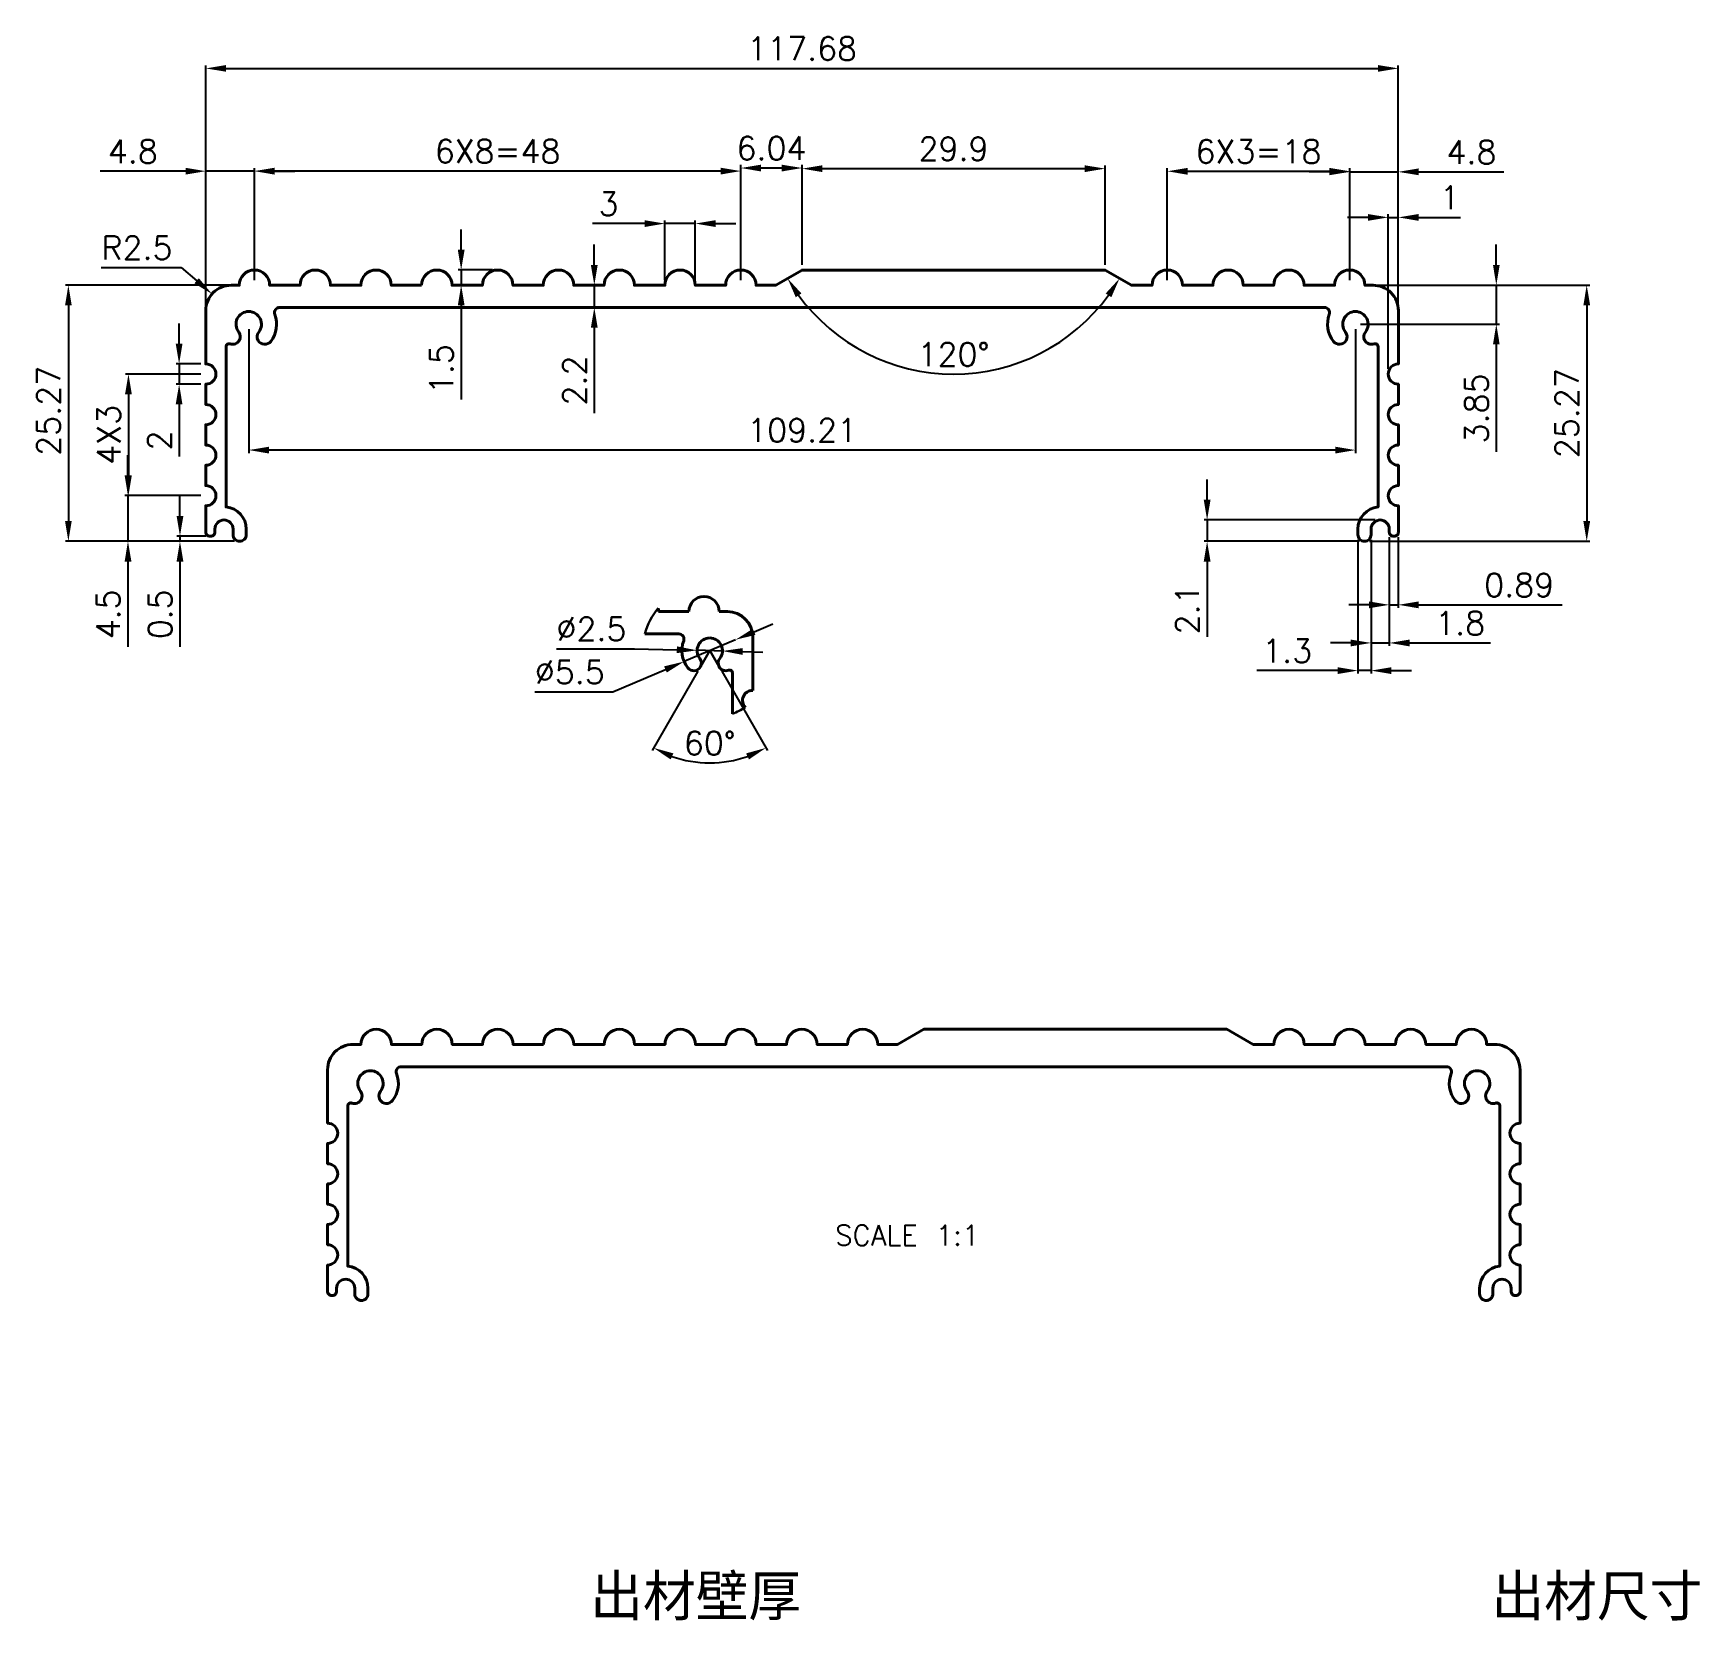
# Model space of a CAD drawing. Header units: millimetres. Extents: x 924 to 1089, y 310 to 467.
import ezdxf

# ---------------------------------------------------------------- set-up
doc = ezdxf.new("R2010")
doc.units = ezdxf.units.MM
doc.header["$LTSCALE"] = 0.5
doc.layers.get('0').update_dxf_attribs({"lineweight": 25})
doc.layers.add('主图', color=80, linetype='Continuous', lineweight=40)
doc.layers.add('标注', color=210, linetype='Continuous', lineweight=20)
doc.styles.get("Standard").update_dxf_attribs({"font": 'txt.shx'})
doc.dimstyles.new('比例1-1', dxfattribs={"dimtxt": 2.3, "dimasz": 2, "dimexe": 0.3, "dimexo": 0.5, "dimgap": 0.8, "dimtad": 1, "dimdsep": 46, "dimtxsty": 'Standard', "dimcen": 0, "dimclrd": 5, "dimclre": 5, "dimadec": 3, "dimazin": 2, "dimtfac": 1, "dimtmove": 0, "dimatfit": 3, "dimfxl": 0, "dimarcsym": 0})
doc.dimstyles.new('比例1-1$3', dxfattribs={"dimtxt": 2.3, "dimasz": 2, "dimexe": 0.3, "dimexo": 0.5, "dimgap": 0.8, "dimtad": 1, "dimtih": 1, "dimtoh": 1, "dimdsep": 46, "dimtxsty": 'Standard', "dimcen": 0, "dimclrd": 5, "dimclre": 5, "dimadec": 3, "dimazin": 2, "dimtfac": 1, "dimtmove": 0, "dimatfit": 3, "dimfxl": 0, "dimarcsym": 0})
doc.dimstyles.new('比例1-1$4', dxfattribs={"dimtxt": 2.3, "dimasz": 2, "dimexe": 0.3, "dimexo": 0.5, "dimgap": 0.8, "dimtad": 1, "dimtih": 1, "dimtoh": 1, "dimdsep": 46, "dimtxsty": 'Standard', "dimcen": 0, "dimclrd": 5, "dimclre": 5, "dimadec": 3, "dimazin": 2, "dimtfac": 1, "dimtofl": 0, "dimtmove": 0, "dimatfit": 3, "dimfxl": 0, "dimarcsym": 0})

# ---------------------------------------------------------------- blocks, each defined once
blk = doc.blocks.new('*D20')
at = {"layer": 'Defpoints', "color": 0, "lineweight": 30}
for p in [(1058.88, 463.07), (941.2, 439.18), (1058.88, 438.01)]:
    blk.add_point(p, dxfattribs=at)
at = {"layer": '标注', "color": 5, "lineweight": -2}
for p, q in [((941.2, 439.68), (941.2, 463.37)), ((943.2, 463.07), (1056.88, 463.07)), ((1058.88, 438.51), (1058.88, 463.37))]:
    blk.add_line(p, q, dxfattribs=at)
at = {"layer": '标注', "color": 5, "lineweight": 30}
for points in [[(943.2, 463.4), (943.2, 462.74), (941.2, 463.07)], [(1056.88, 463.4), (1056.88, 462.74), (1058.88, 463.07)]]:
    blk.add_solid(points, dxfattribs=at)
at = {"layer": '标注', "color": 0, "lineweight": 30, "insert": (1000.04, 465.02), "char_height": 2.3, "attachment_point": 5}
blk.add_mtext('117.68', dxfattribs=at)
blk = doc.blocks.new('*D21')
at = {"layer": 'Defpoints', "color": 0, "lineweight": 30}
for p in [(1029.94, 453.18), (1000.04, 443.18), (1029.94, 443.18)]:
    blk.add_point(p, dxfattribs=at)
at = {"layer": '标注', "color": 5, "lineweight": -2}
for p, q in [((1000.04, 443.68), (1000.04, 453.48)), ((1002.04, 453.18), (1027.94, 453.18)), ((1029.94, 443.68), (1029.94, 453.48))]:
    blk.add_line(p, q, dxfattribs=at)
at = {"layer": '标注', "color": 5, "lineweight": 30}
for points in [[(1002.04, 453.51), (1002.04, 452.84), (1000.04, 453.18)], [(1027.94, 453.51), (1027.94, 452.84), (1029.94, 453.18)]]:
    blk.add_solid(points, dxfattribs=at)
at = {"layer": '标注', "color": 0, "lineweight": 30, "insert": (1014.99, 455.13), "char_height": 2.3, "attachment_point": 5}
blk.add_mtext('29.9', dxfattribs=at)
blk = doc.blocks.new('*D22')
at = {"layer": 'Defpoints', "color": 0, "lineweight": 30}
for p in [(946, 452.94), (946, 441.68), (994, 441.68)]:
    blk.add_point(p, dxfattribs=at)
at = {"layer": '标注', "color": 5, "lineweight": -2}
for p, q in [((946, 442.18), (946, 453.24)), ((992, 452.94), (948, 452.94)), ((994, 442.18), (994, 453.24))]:
    blk.add_line(p, q, dxfattribs=at)
at = {"layer": '标注', "color": 5, "lineweight": 30}
for points in [[(948, 453.27), (948, 452.6), (946, 452.94)], [(992, 453.27), (992, 452.6), (994, 452.94)]]:
    blk.add_solid(points, dxfattribs=at)
at = {"layer": '标注', "color": 0, "lineweight": 30, "insert": (970, 454.89), "char_height": 2.3, "attachment_point": 5}
blk.add_mtext('6X8=48', dxfattribs=at)
blk = doc.blocks.new('*D23')
at = {"layer": 'Defpoints', "color": 0, "lineweight": 30}
for p in [(941.2, 452.93), (946, 442.18), (941.2, 439.18)]:
    blk.add_point(p, dxfattribs=at)
at = {"layer": '标注', "color": 5, "lineweight": -2}
for p, q in [((939.2, 452.93), (930.78, 452.93)), ((941.2, 439.68), (941.2, 453.23)), ((946, 452.93), (941.2, 452.93)), ((946, 442.68), (946, 453.23)), ((948, 452.93), (950, 452.93))]:
    blk.add_line(p, q, dxfattribs=at)
at = {"layer": '标注', "color": 5, "lineweight": 30}
for points in [[(939.2, 453.26), (939.2, 452.59), (941.2, 452.93)], [(948, 453.26), (948, 452.59), (946, 452.93)]]:
    blk.add_solid(points, dxfattribs=at)
at = {"layer": '标注', "color": 0, "lineweight": 30, "insert": (933.99, 454.88), "char_height": 2.3, "attachment_point": 5}
blk.add_mtext('4.8', dxfattribs=at)
blk = doc.blocks.new('*D24')
at = {"layer": 'Defpoints', "color": 0, "lineweight": 30}
for p in [(1054.08, 452.92), (1036.08, 441.68), (1054.08, 441.68)]:
    blk.add_point(p, dxfattribs=at)
at = {"layer": '标注', "color": 5, "lineweight": -2}
for p, q in [((1036.08, 442.18), (1036.08, 453.22)), ((1038.08, 452.92), (1052.08, 452.92)), ((1054.08, 442.18), (1054.08, 453.22))]:
    blk.add_line(p, q, dxfattribs=at)
at = {"layer": '标注', "color": 5, "lineweight": 30}
for points in [[(1038.08, 453.25), (1038.08, 452.58), (1036.08, 452.92)], [(1052.08, 453.25), (1052.08, 452.58), (1054.08, 452.92)]]:
    blk.add_solid(points, dxfattribs=at)
at = {"layer": '标注', "color": 0, "lineweight": 30, "insert": (1045.08, 454.87), "char_height": 2.3, "attachment_point": 5}
blk.add_mtext('6X3=18', dxfattribs=at)
blk = doc.blocks.new('*D25')
at = {"layer": 'Defpoints', "color": 0, "lineweight": 30}
for p in [(1058.88, 452.86), (1054.08, 441.68), (1058.88, 441.68)]:
    blk.add_point(p, dxfattribs=at)
at = {"layer": '标注', "color": 5, "lineweight": -2}
for p, q in [((1052.08, 452.86), (1050.08, 452.86)), ((1054.08, 442.18), (1054.08, 453.16)), ((1054.08, 452.86), (1058.88, 452.86)), ((1058.88, 442.18), (1058.88, 453.16)), ((1060.88, 452.86), (1069.3, 452.86))]:
    blk.add_line(p, q, dxfattribs=at)
at = {"layer": '标注', "color": 5, "lineweight": 30}
for points in [[(1052.08, 453.2), (1052.08, 452.53), (1054.08, 452.86)], [(1060.88, 453.2), (1060.88, 452.53), (1058.88, 452.86)]]:
    blk.add_solid(points, dxfattribs=at)
at = {"layer": '标注', "color": 0, "lineweight": 30, "insert": (1066.09, 454.81), "char_height": 2.3, "attachment_point": 5}
blk.add_mtext('4.8', dxfattribs=at)
blk = doc.blocks.new('*D26')
at = {"layer": 'Defpoints', "color": 0, "lineweight": 30}
for p in [(941.81, 440.81), (943.7, 439.18)]:
    blk.add_point(p, dxfattribs=at)
at = {"layer": '标注', "color": 5, "lineweight": -2}
for p, q in [((930.86, 443.42), (938.78, 443.42)), ((938.78, 443.42), (940.3, 442.12))]:
    blk.add_line(p, q, dxfattribs=at)
at = {"layer": '标注', "color": 5, "lineweight": 30}
blk.add_solid([(940.51, 442.37), (940.08, 441.86), (941.81, 440.81)], dxfattribs=at)
at = {"layer": '标注', "color": 0, "lineweight": 30, "insert": (934.42, 445.37), "char_height": 2.3, "attachment_point": 5}
blk.add_mtext('R2.5', dxfattribs=at)
blk = doc.blocks.new('*D27')
at = {"layer": 'Defpoints', "color": 0, "lineweight": 30}
for p in [(979, 441.68), (979, 439.48), (979.54, 439.48)]:
    blk.add_point(p, dxfattribs=at)
at = {"layer": '标注', "color": 5, "lineweight": -2}
for p, q in [((979.54, 443.68), (979.54, 445.68)), ((979.5, 441.68), (979.84, 441.68)), ((979.54, 441.68), (979.54, 439.48)), ((979.5, 439.48), (979.84, 439.48)), ((979.54, 437.48), (979.54, 429.06))]:
    blk.add_line(p, q, dxfattribs=at)
at = {"layer": '标注', "color": 5, "lineweight": 30}
for points in [[(979.2, 443.68), (979.87, 443.68), (979.54, 441.68)], [(979.2, 437.48), (979.87, 437.48), (979.54, 439.48)]]:
    blk.add_solid(points, dxfattribs=at)
at = {"layer": '标注', "color": 0, "lineweight": 30, "insert": (977.59, 432.27), "char_height": 2.3, "attachment_point": 5, "rotation": 90}
blk.add_mtext('2.2', dxfattribs=at)
blk = doc.blocks.new('*D28')
at = {"layer": 'Defpoints', "color": 0, "lineweight": 30}
for p in [(966.4, 443.18), (970, 443.18), (966.4, 441.68)]:
    blk.add_point(p, dxfattribs=at)
at = {"layer": '标注', "color": 5, "lineweight": -2}
for p, q in [((966.4, 445.18), (966.4, 447.18)), ((969.5, 443.18), (966.1, 443.18)), ((966.4, 443.18), (966.4, 441.68)), ((965.9, 441.68), (966.1, 441.68)), ((966.4, 439.68), (966.4, 430.41))]:
    blk.add_line(p, q, dxfattribs=at)
at = {"layer": '标注', "color": 5, "lineweight": 30}
for points in [[(966.07, 445.18), (966.74, 445.18), (966.4, 443.18)], [(966.07, 439.68), (966.74, 439.68), (966.4, 441.68)]]:
    blk.add_solid(points, dxfattribs=at)
at = {"layer": '标注', "color": 0, "lineweight": 30, "insert": (964.45, 433.4), "char_height": 2.3, "attachment_point": 5, "rotation": 90}
blk.add_mtext('1.5', dxfattribs=at)
blk = doc.blocks.new('*D29')
at = {"layer": 'Defpoints', "color": 0, "lineweight": 30}
for p in [(941.2, 432.91), (933.57, 420.91), (941.2, 420.91)]:
    blk.add_point(p, dxfattribs=at)
at = {"layer": '标注', "color": 5, "lineweight": -2}
for p, q in [((940.7, 432.91), (933.27, 432.91)), ((933.57, 430.91), (933.57, 422.91)), ((940.7, 420.91), (933.27, 420.91))]:
    blk.add_line(p, q, dxfattribs=at)
at = {"layer": '标注', "color": 5, "lineweight": 30}
for points in [[(933.23, 430.91), (933.9, 430.91), (933.57, 432.91)], [(933.23, 422.91), (933.9, 422.91), (933.57, 420.91)]]:
    blk.add_solid(points, dxfattribs=at)
at = {"layer": '标注', "color": 0, "lineweight": 30, "insert": (931.62, 426.91), "char_height": 2.3, "attachment_point": 5, "rotation": 90}
blk.add_mtext('4X3', dxfattribs=at)
blk = doc.blocks.new('*D30')
at = {"layer": 'Defpoints', "color": 0, "lineweight": 30}
for p in [(944.1, 441.68), (927.64, 416.41), (944.54, 416.41)]:
    blk.add_point(p, dxfattribs=at)
at = {"layer": '标注', "color": 5, "lineweight": -2}
for p, q in [((943.6, 441.68), (927.34, 441.68)), ((927.64, 439.68), (927.64, 418.41)), ((944.04, 416.41), (927.34, 416.41))]:
    blk.add_line(p, q, dxfattribs=at)
at = {"layer": '标注', "color": 5, "lineweight": 30}
for points in [[(927.31, 439.68), (927.97, 439.68), (927.64, 441.68)], [(927.31, 418.41), (927.97, 418.41), (927.64, 416.41)]]:
    blk.add_solid(points, dxfattribs=at)
at = {"layer": '标注', "color": 0, "lineweight": 30, "insert": (925.69, 429.29), "char_height": 2.3, "attachment_point": 5, "rotation": 90}
blk.add_mtext('25.27', dxfattribs=at)
blk = doc.blocks.new('*D31')
at = {"layer": 'Defpoints', "color": 0, "lineweight": 30}
for p in [(938.65, 416.41), (941.69, 416.91), (944.54, 416.41)]:
    blk.add_point(p, dxfattribs=at)
at = {"layer": '标注', "color": 5, "lineweight": -2}
for p, q in [((938.65, 418.91), (938.65, 420.91)), ((941.19, 416.91), (938.35, 416.91)), ((944.04, 416.41), (938.35, 416.41)), ((938.65, 416.91), (938.65, 416.41)), ((938.65, 414.41), (938.65, 405.99))]:
    blk.add_line(p, q, dxfattribs=at)
at = {"layer": '标注', "color": 5, "lineweight": 30}
for points in [[(938.32, 418.91), (938.99, 418.91), (938.65, 416.91)], [(938.32, 414.41), (938.99, 414.41), (938.65, 416.41)]]:
    blk.add_solid(points, dxfattribs=at)
at = {"layer": '标注', "color": 0, "lineweight": 30, "insert": (936.7, 409.2), "char_height": 2.3, "attachment_point": 5, "rotation": 90}
blk.add_mtext('0.5', dxfattribs=at)
blk = doc.blocks.new('*D32')
at = {"layer": 'Defpoints', "color": 0, "lineweight": 30}
for p in [(941.2, 420.91), (933.52, 416.41), (939.52, 416.41)]:
    blk.add_point(p, dxfattribs=at)
at = {"layer": '标注', "color": 5, "lineweight": -2}
for p, q in [((933.52, 422.91), (933.52, 424.91)), ((940.7, 420.91), (933.22, 420.91)), ((933.52, 420.91), (933.52, 416.41)), ((939.02, 416.41), (933.22, 416.41)), ((933.52, 414.41), (933.52, 405.99))]:
    blk.add_line(p, q, dxfattribs=at)
at = {"layer": '标注', "color": 5, "lineweight": 30}
for points in [[(933.19, 422.91), (933.86, 422.91), (933.52, 420.91)], [(933.19, 414.41), (933.86, 414.41), (933.52, 416.41)]]:
    blk.add_solid(points, dxfattribs=at)
at = {"layer": '标注', "color": 0, "lineweight": 30, "insert": (931.57, 409.2), "char_height": 2.3, "attachment_point": 5, "rotation": 90}
blk.add_mtext('4.5', dxfattribs=at)
blk = doc.blocks.new('*D33')
at = {"layer": 'Defpoints', "color": 0, "lineweight": 30}
for p in [(994, 453.24), (994, 443.18), (1000.04, 443.18)]:
    blk.add_point(p, dxfattribs=at)
at = {"layer": '标注', "color": 5, "lineweight": -2}
for p, q in [((994, 443.68), (994, 453.54)), ((998.04, 453.24), (996, 453.24)), ((1000.04, 443.68), (1000.04, 453.54))]:
    blk.add_line(p, q, dxfattribs=at)
at = {"layer": '标注', "color": 5, "lineweight": 30}
for points in [[(996, 453.57), (996, 452.9), (994, 453.24)], [(998.04, 453.57), (998.04, 452.9), (1000.04, 453.24)]]:
    blk.add_solid(points, dxfattribs=at)
at = {"layer": '标注', "color": 0, "lineweight": 30, "insert": (997.02, 455.19), "char_height": 2.3, "attachment_point": 5}
blk.add_mtext('6.04', dxfattribs=at)
blk = doc.blocks.new('*D34')
at = {"layer": 'Defpoints', "color": 0, "lineweight": 30}
for p in [(1000.04, 443.18), (1029.94, 443.18), (997.44, 441.68), (1032.54, 441.68), (1008.52, 434.04)]:
    blk.add_point(p, dxfattribs=at)
at = {"layer": '标注', "color": 5, "lineweight": -2}
blk.add_arc((1014.99, 451.81), 18.91, 216.0622, 323.9378, dxfattribs=at)
at = {"layer": '标注', "color": 5, "lineweight": 30}
for points in [[(999.42, 440.49), (999.98, 440.86), (998.61, 442.35)], [(1030, 440.86), (1030.56, 440.49), (1031.37, 442.35)]]:
    blk.add_solid(points, dxfattribs=at)
at = {"layer": '标注', "color": 0, "lineweight": 30, "insert": (1014.99, 434.85), "char_height": 2.3, "attachment_point": 5}
blk.add_mtext('120°', dxfattribs=at)
blk = doc.blocks.new('*D35')
at = {"layer": 'Defpoints', "color": 0, "lineweight": 30}
for p in [(1056.38, 441.68), (1055.52, 416.41), (1077.47, 416.41)]:
    blk.add_point(p, dxfattribs=at)
at = {"layer": '标注', "color": 5, "lineweight": -2}
for p, q in [((1056.88, 441.68), (1077.77, 441.68)), ((1077.47, 439.68), (1077.47, 418.41)), ((1056.02, 416.41), (1077.77, 416.41))]:
    blk.add_line(p, q, dxfattribs=at)
at = {"layer": '标注', "color": 5, "lineweight": 30}
for points in [[(1077.14, 439.68), (1077.81, 439.68), (1077.47, 441.68)], [(1077.14, 418.41), (1077.81, 418.41), (1077.47, 416.41)]]:
    blk.add_solid(points, dxfattribs=at)
at = {"layer": '标注', "color": 0, "lineweight": 30, "insert": (1075.52, 429.04), "char_height": 2.3, "attachment_point": 5, "rotation": 90}
blk.add_mtext('25.27', dxfattribs=at)
blk = doc.blocks.new('*D36')
at = {"layer": 'Defpoints', "color": 0, "lineweight": 30}
for p in [(945.44, 437.83), (1054.65, 437.83), (945.44, 425.41)]:
    blk.add_point(p, dxfattribs=at)
at = {"layer": '标注', "color": 5, "lineweight": -2}
for p, q in [((945.44, 437.33), (945.44, 425.11)), ((1054.65, 437.33), (1054.65, 425.11)), ((1052.65, 425.41), (947.44, 425.41))]:
    blk.add_line(p, q, dxfattribs=at)
at = {"layer": '标注', "color": 5, "lineweight": 30}
for points in [[(947.44, 425.74), (947.44, 425.07), (945.44, 425.41)], [(1052.65, 425.74), (1052.65, 425.07), (1054.65, 425.41)]]:
    blk.add_solid(points, dxfattribs=at)
at = {"layer": '标注', "color": 0, "lineweight": 30, "insert": (1000.04, 427.36), "char_height": 2.3, "attachment_point": 5}
blk.add_mtext('109.21', dxfattribs=at)
blk = doc.blocks.new('*D37')
at = {"layer": 'Defpoints', "color": 0, "lineweight": 30}
for p in [(1063.58, 441.68), (1054.65, 437.83), (1068.55, 437.83)]:
    blk.add_point(p, dxfattribs=at)
at = {"layer": '标注', "color": 5, "lineweight": -2}
for p, q in [((1068.55, 443.68), (1068.55, 445.68)), ((1064.08, 441.68), (1068.85, 441.68)), ((1068.55, 441.68), (1068.55, 437.83)), ((1055.15, 437.83), (1068.85, 437.83)), ((1068.55, 435.83), (1068.55, 425.22))]:
    blk.add_line(p, q, dxfattribs=at)
at = {"layer": '标注', "color": 5, "lineweight": 30}
for points in [[(1068.22, 443.68), (1068.88, 443.68), (1068.55, 441.68)], [(1068.22, 435.83), (1068.88, 435.83), (1068.55, 437.83)]]:
    blk.add_solid(points, dxfattribs=at)
at = {"layer": '标注', "color": 0, "lineweight": 30, "insert": (1066.6, 429.52), "char_height": 2.3, "attachment_point": 5, "rotation": 90}
blk.add_mtext('3.85', dxfattribs=at)
blk = doc.blocks.new('*D38')
at = {"layer": 'Defpoints', "color": 0, "lineweight": 30}
for p in [(1057.99, 417.31), (1058.88, 417.31), (1057.99, 410.14)]:
    blk.add_point(p, dxfattribs=at)
at = {"layer": '标注', "color": 5, "lineweight": -2}
for p, q in [((1057.99, 416.81), (1057.99, 409.84)), ((1058.88, 416.81), (1058.88, 409.84)), ((1055.99, 410.14), (1053.99, 410.14)), ((1057.99, 410.14), (1058.88, 410.14)), ((1060.88, 410.14), (1075.06, 410.14))]:
    blk.add_line(p, q, dxfattribs=at)
at = {"layer": '标注', "color": 5, "lineweight": 30}
for points in [[(1055.99, 410.47), (1055.99, 409.8), (1057.99, 410.14)], [(1060.88, 410.47), (1060.88, 409.8), (1058.88, 410.14)]]:
    blk.add_solid(points, dxfattribs=at)
at = {"layer": '标注', "color": 0, "lineweight": 30, "insert": (1070.81, 412.09), "char_height": 2.3, "attachment_point": 5}
blk.add_mtext('0.89', dxfattribs=at)
blk = doc.blocks.new('*D39')
at = {"layer": 'Defpoints', "color": 0, "lineweight": 30}
for p in [(1056.19, 417.06), (1057.99, 417.31), (1056.19, 406.38)]:
    blk.add_point(p, dxfattribs=at)
at = {"layer": '标注', "color": 5, "lineweight": -2}
for p, q in [((1056.19, 416.56), (1056.19, 406.08)), ((1057.99, 416.81), (1057.99, 406.08)), ((1054.19, 406.38), (1052.19, 406.38)), ((1056.19, 406.38), (1057.99, 406.38)), ((1059.99, 406.38), (1067.97, 406.38))]:
    blk.add_line(p, q, dxfattribs=at)
at = {"layer": '标注', "color": 5, "lineweight": 30}
for points in [[(1054.19, 406.71), (1054.19, 406.04), (1056.19, 406.38)], [(1059.99, 406.71), (1059.99, 406.04), (1057.99, 406.38)]]:
    blk.add_solid(points, dxfattribs=at)
at = {"layer": '标注', "color": 0, "lineweight": 30, "insert": (1064.98, 408.33), "char_height": 2.3, "attachment_point": 5}
blk.add_mtext('1.8', dxfattribs=at)
blk = doc.blocks.new('*D40')
at = {"layer": 'Defpoints', "color": 0, "lineweight": 30}
for p in [(1054.89, 417.06), (1056.19, 417.06), (1054.89, 403.65)]:
    blk.add_point(p, dxfattribs=at)
at = {"layer": '标注', "color": 5, "lineweight": -2}
for p, q in [((1054.89, 416.56), (1054.89, 403.35)), ((1056.19, 416.56), (1056.19, 403.35)), ((1052.89, 403.65), (1044.91, 403.65)), ((1056.19, 403.65), (1054.89, 403.65)), ((1058.19, 403.65), (1060.19, 403.65))]:
    blk.add_line(p, q, dxfattribs=at)
at = {"layer": '标注', "color": 5, "lineweight": 30}
for points in [[(1052.89, 403.98), (1052.89, 403.31), (1054.89, 403.65)], [(1058.19, 403.98), (1058.19, 403.31), (1056.19, 403.65)]]:
    blk.add_solid(points, dxfattribs=at)
at = {"layer": '标注', "color": 0, "lineweight": 30, "insert": (1047.9, 405.6), "char_height": 2.3, "attachment_point": 5}
blk.add_mtext('1.3', dxfattribs=at)
blk = doc.blocks.new('*D41')
at = {"layer": 'Defpoints', "color": 0, "lineweight": 30}
for p in [(1057.09, 418.51), (1040.01, 416.41), (1055.54, 416.41)]:
    blk.add_point(p, dxfattribs=at)
at = {"layer": '标注', "color": 5, "lineweight": -2}
for p, q in [((1040.01, 420.51), (1040.01, 422.51)), ((1056.59, 418.51), (1039.71, 418.51)), ((1040.01, 418.51), (1040.01, 416.41)), ((1055.04, 416.41), (1039.71, 416.41)), ((1040.01, 414.41), (1040.01, 406.98))]:
    blk.add_line(p, q, dxfattribs=at)
at = {"layer": '标注', "color": 5, "lineweight": 30}
for points in [[(1039.68, 420.51), (1040.35, 420.51), (1040.01, 418.51)], [(1039.68, 414.41), (1040.35, 414.41), (1040.01, 416.41)]]:
    blk.add_solid(points, dxfattribs=at)
at = {"layer": '标注', "color": 0, "lineweight": 30, "insert": (1038.06, 409.69), "char_height": 2.3, "attachment_point": 5, "rotation": 90}
blk.add_mtext('2.1', dxfattribs=at)
blk = doc.blocks.new('*D42')
at = {"layer": 'Defpoints', "color": 0, "lineweight": 30}
for p in [(990.93, 405.62), (990.93, 405.62), (990, 404.01), (991.86, 404.01), (989.01, 394.7)]:
    blk.add_point(p, dxfattribs=at)
at = {"layer": '标注', "color": 5, "lineweight": -2}
for p, q in [((989.75, 403.58), (985.24, 395.76)), ((992.11, 403.58), (996.62, 395.76))]:
    blk.add_line(p, q, dxfattribs=at)
blk.add_arc((990.93, 405.62), 11.08, 250.355, 289.645, dxfattribs=at)
at = {"layer": '标注', "color": 5, "lineweight": 30}
for points in [[(987.07, 394.88), (987.35, 395.48), (985.39, 396.02)], [(994.52, 395.48), (994.8, 394.88), (996.47, 396.02)]]:
    blk.add_solid(points, dxfattribs=at)
at = {"layer": '标注', "color": 0, "lineweight": 30, "insert": (990.93, 396.49), "char_height": 2.3, "attachment_point": 5}
blk.add_mtext('60°', dxfattribs=at)
blk = doc.blocks.new('*D43')
at = {"layer": 'Defpoints', "color": 0, "lineweight": 30}
for p in [(989.68, 405.65), (992.19, 405.58)]:
    blk.add_point(p, dxfattribs=at)
at = {"layer": '标注', "color": 5, "lineweight": -2}
for p, q in [((975.8, 405.81), (983.5, 405.81)), ((983.5, 405.81), (987.68, 405.7)), ((992.19, 405.58), (989.68, 405.65)), ((994.18, 405.53), (996.18, 405.48))]:
    blk.add_line(p, q, dxfattribs=at)
at = {"layer": '标注', "color": 5, "lineweight": 30}
for points in [[(987.69, 406.04), (987.67, 405.37), (989.68, 405.65)], [(994.19, 405.87), (994.18, 405.2), (992.19, 405.58)]]:
    blk.add_solid(points, dxfattribs=at)
at = {"layer": '标注', "color": 0, "lineweight": 30, "insert": (979.25, 407.76), "char_height": 2.3, "attachment_point": 5}
blk.add_mtext('∅2.5', dxfattribs=at)
blk = doc.blocks.new('*D44')
at = {"layer": 'Defpoints', "color": 0, "lineweight": 30}
for p in [(993.47, 406.69), (988.4, 404.54)]:
    blk.add_point(p, dxfattribs=at)
at = {"layer": '标注', "color": 5, "lineweight": -2}
for p, q in [((995.31, 407.47), (997.15, 408.25)), ((993.47, 406.69), (988.4, 404.54)), ((981.37, 401.56), (986.56, 403.76)), ((973.67, 401.56), (981.37, 401.56))]:
    blk.add_line(p, q, dxfattribs=at)
at = {"layer": '标注', "color": 5, "lineweight": 30}
for points in [[(995.18, 407.78), (995.44, 407.17), (993.47, 406.69)], [(986.43, 404.07), (986.69, 403.46), (988.4, 404.54)]]:
    blk.add_solid(points, dxfattribs=at)
at = {"layer": '标注', "color": 0, "lineweight": 30, "insert": (977.12, 403.51), "char_height": 2.3, "attachment_point": 5}
blk.add_mtext('∅5.5', dxfattribs=at)
blk = doc.blocks.new('*D45')
at = {"layer": 'Defpoints', "color": 0, "lineweight": 30}
for p in [(989.5, 447.76), (986.5, 441.68), (989.5, 441.68)]:
    blk.add_point(p, dxfattribs=at)
at = {"layer": '标注', "color": 5, "lineweight": -2}
for p, q in [((984.5, 447.76), (979.37, 447.76)), ((986.5, 442.18), (986.5, 448.06)), ((989.5, 447.76), (986.5, 447.76)), ((989.5, 442.18), (989.5, 448.06)), ((991.5, 447.76), (993.5, 447.76))]:
    blk.add_line(p, q, dxfattribs=at)
at = {"layer": '标注', "color": 5, "lineweight": 30}
for points in [[(984.5, 448.09), (984.5, 447.42), (986.5, 447.76)], [(991.5, 448.09), (991.5, 447.42), (989.5, 447.76)]]:
    blk.add_solid(points, dxfattribs=at)
at = {"layer": '标注', "color": 0, "lineweight": 30, "insert": (980.94, 449.71), "char_height": 2.3, "attachment_point": 5}
blk.add_mtext('3', dxfattribs=at)
blk = doc.blocks.new('*D46')
at = {"layer": 'Defpoints', "color": 0, "lineweight": 30}
for p in [(941.2, 433.91), (938.57, 431.91), (941.2, 431.91)]:
    blk.add_point(p, dxfattribs=at)
at = {"layer": '标注', "color": 5, "lineweight": -2}
for p, q in [((938.57, 435.91), (938.57, 437.91)), ((940.7, 433.91), (938.27, 433.91)), ((938.57, 433.91), (938.57, 431.91)), ((940.7, 431.91), (938.27, 431.91)), ((938.57, 429.91), (938.57, 424.78))]:
    blk.add_line(p, q, dxfattribs=at)
at = {"layer": '标注', "color": 5, "lineweight": 30}
for points in [[(938.23, 435.91), (938.9, 435.91), (938.57, 433.91)], [(938.23, 429.91), (938.9, 429.91), (938.57, 431.91)]]:
    blk.add_solid(points, dxfattribs=at)
at = {"layer": '标注', "color": 0, "lineweight": 30, "insert": (936.62, 426.34), "char_height": 2.3, "attachment_point": 5, "rotation": 90}
blk.add_mtext('2', dxfattribs=at)
blk = doc.blocks.new('*D47')
at = {"layer": 'Defpoints', "color": 0, "lineweight": 30}
for p in [(1057.88, 448.37), (1058.88, 438.51), (1057.88, 432.91)]:
    blk.add_point(p, dxfattribs=at)
at = {"layer": '标注', "color": 5, "lineweight": -2}
for p, q in [((1055.88, 448.37), (1053.88, 448.37)), ((1057.88, 433.41), (1057.88, 448.67)), ((1057.88, 448.37), (1058.88, 448.37)), ((1058.88, 439.01), (1058.88, 448.67)), ((1060.88, 448.37), (1065.03, 448.37))]:
    blk.add_line(p, q, dxfattribs=at)
at = {"layer": '标注', "color": 5, "lineweight": 30}
for points in [[(1055.88, 448.7), (1055.88, 448.03), (1057.88, 448.37)], [(1060.88, 448.7), (1060.88, 448.03), (1058.88, 448.37)]]:
    blk.add_solid(points, dxfattribs=at)
at = {"layer": '标注', "color": 0, "lineweight": 30, "insert": (1063.96, 450.32), "char_height": 2.3, "attachment_point": 5}
blk.add_mtext('1', dxfattribs=at)

msp = doc.modelspace()

# ---------------------------------------------------------------- linework, layer by layer
at = {"layer": '主图'}
for p, q in [((985.869, 409.467), (988.869, 409.467)), ((991.869, 409.467), (992.669, 409.467)), ((987.891, 407.267), (984.534, 407.267)), ((995.169, 406.967), (995.169, 401.699)), ((990.005, 404.009), (990.005, 404.01)), ((991.861, 404.01), (991.861, 404.009)), ((993.169, 399.399), (993.169, 403.397))]:
    msp.add_line(p, q, dxfattribs=at)
for points in [[(962.503, 441.676, -1), (965.503, 441.676), (968.503, 441.676, -1), (971.503, 441.676), (974.503, 441.676, -1), (977.503, 441.676), (980.503, 441.676, -1), (983.503, 441.676), (986.503, 441.676, -1), (989.503, 441.676), (992.503, 441.676, -1), (995.503, 441.676), (997.445, 441.676), (1000.043, 443.176), (1029.941, 443.176), (1032.539, 441.676), (1034.583, 441.676, -1), (1037.583, 441.676), (1040.583, 441.676, -1), (1043.583, 441.676), (1046.583, 441.676, -1), (1049.583, 441.676), (1052.583, 441.676, -1), (1055.583, 441.676), (1056.383, 441.676, -0.4142136), (1058.883, 439.176), (1058.883, 433.909, 1), (1058.883, 431.909), (1058.883, 429.909, 1), (1058.883, 427.909), (1058.883, 425.909, 1), (1058.883, 423.909), (1058.883, 421.909, 1), (1058.883, 419.909), (1058.883, 417.309, -0.4142136), (1058.483, 416.909), (1058.393, 416.909, -0.4142136), (1057.993, 417.309), (1057.993, 417.609, 0.4142136), (1057.093, 418.509, 0.4142136), (1056.193, 417.609), (1056.193, 417.059, -0.4142136), (1055.543, 416.409), (1055.543, 416.409, -0.4142136), (1054.893, 417.059), (1054.893, 417.609, -0.3865067), (1056.883, 419.799), (1056.883, 435.607, 0.520216), (1056.481, 435.889, -0.3636574), (1055.575, 436.219), (1055.575, 436.219, -0.3057452), (1055.634, 437.056, 0.6248878), (1054.647, 439.079, 0.6248878), (1053.66, 437.056, -0.3057452), (1053.719, 436.219), (1053.719, 436.219, -0.5316962), (1052.478, 436.132, -0.2618577), (1052.072, 438.799, 0.524417), (1051.605, 439.476), (1000.043, 439.476), (948.481, 439.476, 0.524417), (948.013, 438.799, -0.2618577), (947.607, 436.132, -0.5316962), (946.367, 436.219), (946.367, 436.219, -0.3057452), (946.425, 437.056, 0.6248878), (945.438, 439.079, 0.6248878), (944.451, 437.056, -0.3057452), (944.51, 436.219), (944.51, 436.219, -0.3636574), (943.605, 435.889, 0.520216), (943.203, 435.607), (943.203, 419.799, -0.3865067), (945.193, 417.609), (945.193, 417.059, -0.4142136), (944.543, 416.409, -0.4142136), (943.893, 417.059), (943.893, 417.609, 0.4142136), (942.993, 418.509), (942.993, 418.509, 0.4142136), (942.093, 417.609), (942.093, 417.309, -0.4142136), (941.693, 416.909), (941.603, 416.909, -0.4142136), (941.203, 417.309), (941.203, 419.909, 1), (941.203, 421.909), (941.203, 423.909, 1), (941.203, 425.909), (941.203, 427.909, 1), (941.203, 429.909), (941.203, 431.909, 1), (941.203, 433.909), (941.203, 439.176, -0.4142136), (943.703, 441.676), (944.503, 441.676, -1), (947.503, 441.676), (950.503, 441.676, -1), (953.503, 441.676), (956.503, 441.676, -1), (959.503, 441.676)], [(974.516, 366.763, -1), (977.516, 366.763), (980.516, 366.763, -1), (983.516, 366.763), (986.516, 366.763, -1), (989.516, 366.763), (992.516, 366.763, -1), (995.516, 366.763), (998.516, 366.763, -1), (1001.516, 366.763), (1004.516, 366.763, -1), (1007.516, 366.763), (1009.458, 366.763), (1012.056, 368.263), (1041.954, 368.263), (1044.553, 366.763), (1046.596, 366.763, -1), (1049.596, 366.763), (1052.596, 366.763, -1), (1055.596, 366.763), (1058.596, 366.763, -1), (1061.596, 366.763), (1064.596, 366.763, -1), (1067.596, 366.763), (1068.396, 366.763, -0.4142136), (1070.896, 364.263), (1070.896, 358.996, 1), (1070.896, 356.996), (1070.896, 354.996, 1), (1070.896, 352.996), (1070.896, 350.996, 1), (1070.896, 348.996), (1070.896, 346.996, 1), (1070.896, 344.996), (1070.896, 342.396, -0.4142136), (1070.496, 341.996), (1070.406, 341.996, -0.4142136), (1070.006, 342.396), (1070.006, 342.696, 0.4142136), (1069.106, 343.596, 0.4142136), (1068.206, 342.696), (1068.206, 342.146, -0.4142136), (1067.556, 341.496), (1067.556, 341.496, -0.4142136), (1066.906, 342.146), (1066.906, 342.696, -0.3865067), (1068.896, 344.886), (1068.896, 360.694, 0.520216), (1068.494, 360.976, -0.3636574), (1067.589, 361.306), (1067.589, 361.306, -0.3057452), (1067.647, 362.143, 0.6248878), (1066.66, 364.166, 0.6248878), (1065.674, 362.143, -0.3057452), (1065.732, 361.306), (1065.732, 361.306, -0.5316962), (1064.492, 361.219, -0.2618577), (1064.086, 363.887, 0.524417), (1063.618, 364.563), (1012.056, 364.563), (960.494, 364.563, 0.524417), (960.026, 363.887, -0.2618577), (959.62, 361.219, -0.5316962), (958.38, 361.306), (958.38, 361.306, -0.3057452), (958.439, 362.143, 0.6248878), (957.452, 364.166, 0.6248878), (956.465, 362.143, -0.3057452), (956.523, 361.306), (956.523, 361.306, -0.3636574), (955.618, 360.976, 0.520216), (955.216, 360.694), (955.216, 344.886, -0.3865067), (957.206, 342.696), (957.206, 342.146, -0.4142136), (956.556, 341.496, -0.4142136), (955.906, 342.146), (955.906, 342.696, 0.4142136), (955.006, 343.596), (955.006, 343.596, 0.4142136), (954.106, 342.696), (954.106, 342.396, -0.4142136), (953.706, 341.996), (953.616, 341.996, -0.4142136), (953.216, 342.396), (953.216, 344.996, 1), (953.216, 346.996), (953.216, 348.996, 1), (953.216, 350.996), (953.216, 352.996, 1), (953.216, 354.996), (953.216, 356.996, 1), (953.216, 358.996), (953.216, 364.263, -0.4142136), (955.716, 366.763), (956.516, 366.763, -1), (959.516, 366.763), (962.516, 366.763, -1), (965.516, 366.763), (968.516, 366.763, -1), (971.516, 366.763)]]:
    msp.add_lwpolyline(points, format="xyb", close=True, dxfattribs=at)
for centre, radius, start, end in [((984.369, 409.467), 1.5, 0, 13.38537), ((990.369, 409.467), 1.5, 0, 180), ((992.669, 406.967), 2.5, 0, 90), ((987.891, 406.767), 0.5, 339.30688, 90), ((990.933, 405.617), 2.752, 159.30688, 218.00237), ((990.933, 405.617), 1.252, 90, 218.00304), ((990.933, 405.617), 1.252, 321.99696, 90), ((989.355, 404.384), 0.75, 330, 38.00304), ((992.511, 404.384), 0.75, 141.99696, 210), ((989.355, 404.385), 0.75, 218.00237, 330), ((992.511, 404.385), 0.75, 210, 289.93669), ((992.869, 403.397), 0.3, 360, 109.93669), ((995.169, 400.699), 1, 90, 223.12453)]:
    msp.add_arc(centre, radius, start, end, dxfattribs=at)
at = {"layer": '标注', "lineweight": 30}
for q in [(990.005, 404.01), (991.861, 404.01)]:
    msp.add_line((990.933, 405.617), q, dxfattribs=at)
for start, end in [(140.57819, 165.54806), (289.77516, 302.04125)]:
    msp.add_arc((990.933, 405.617), 6.608, start, end, dxfattribs=at)

# ---------------------------------------------------------------- texts
at = {"char_height": 4, "width": 59.3419, "attachment_point": 1}
for s, insert in [('{\\fTxt|b0|i0|c134|p2;出材壁厚}', (979.146, 314.36)), ('{\\fTxt|b0|i0|c134|p2;出材尺寸}', (1068.083, 314.36))]:
    msp.add_mtext(s, dxfattribs=dict(at, insert=insert))
at = {"layer": '标注', "ltscale": 0.3, "insert": (1003.31, 348.931), "char_height": 2, "width": 20.38237, "attachment_point": 1}
msp.add_mtext('SCALE 1:1', dxfattribs=at)

# ---------------------------------------------------------------- dimensions: what is measured, and where the dimension line sits
at = {"layer": '标注', "lineweight": 30}
for base, p1, p2, picture, middle in [((1058.883, 463.071), (941.203, 439.176), (1058.883, 438.012), '*D20', (1000.043, 463.071)), ((994.003, 453.237), (1000.043, 443.176), (994.003, 443.176), '*D33', (997.023, 453.237)), ((989.503, 447.757), (986.503, 441.676), (989.503, 441.676), '*D45', (980.936, 447.757)), ((1057.883, 448.367), (1058.883, 438.512), (1057.883, 432.909), '*D47', (1063.957, 448.367)), ((1056.193, 406.377), (1057.993, 417.309), (1056.193, 417.059), '*D39', (1064.983, 406.377)), ((1057.993, 410.138), (1058.883, 417.309), (1057.993, 417.309), '*D38', (1070.809, 410.138))]:
    dim = msp.add_linear_dim(base=base, p1=p1, p2=p2, dimstyle='比例1-1', dxfattribs=at)
    dim.commit()
    dim.dimension.update_dxf_attribs({"geometry": picture, "text_midpoint": middle, "dimtype": 160})
for base, p1, p2, picture, middle in [((941.203, 452.927), (946.003, 442.176), (941.203, 439.176), '*D23', (933.993, 454.877)), ((1029.941, 453.176), (1000.043, 443.176), (1029.941, 443.176), '*D21', (1014.992, 455.126)), ((1058.883, 452.864), (1054.083, 441.676), (1058.883, 441.676), '*D25', (1066.092, 454.814)), ((945.438, 425.407), (1054.647, 437.827), (945.438, 437.827), '*D36', (1000.043, 427.357)), ((1054.893, 403.647), (1056.193, 417.059), (1054.893, 417.059), '*D40', (1047.902, 405.597))]:
    dim = msp.add_linear_dim(base=base, p1=p1, p2=p2, dimstyle='比例1-1', dxfattribs=at)
    dim.commit()
    dim.dimension.update_dxf_attribs({"geometry": picture, "text_midpoint": middle})
dim = msp.add_linear_dim(base=(946.003, 452.937), p1=(994.003, 441.676), p2=(946.003, 441.676), text='6X8=<>', dimstyle='比例1-1', dxfattribs=at)
dim.commit()
dim.dimension.update_dxf_attribs({"geometry": '*D22', "text_midpoint": (970.003, 454.887)})
dim = msp.add_linear_dim(base=(1054.083, 452.915), p1=(1036.083, 441.676), p2=(1054.083, 441.676), text='6X3=<>', dimstyle='比例1-1', dxfattribs=at)
dim.commit()
dim.dimension.update_dxf_attribs({"geometry": '*D24', "text_midpoint": (1045.083, 452.915), "dimtype": 160})
dim = msp.add_radius_dim(center=(943.703, 439.176), mpoint=(941.81, 440.81), dimstyle='比例1-1$4', dxfattribs=at)
dim.commit()
dim.dimension.update_dxf_attribs({"geometry": '*D26', "text_midpoint": (934.423, 443.424)})
for base, p1, p2, picture, middle in [((966.402, 443.176), (966.402, 441.676), (970.003, 443.176), '*D28', (966.402, 433.402)), ((927.641, 416.409), (944.103, 441.676), (944.543, 416.409), '*D30', (927.641, 429.292)), ((938.653, 416.409), (941.693, 416.909), (944.543, 416.409), '*D31', (938.653, 409.199))]:
    dim = msp.add_linear_dim(base=base, p1=p1, p2=p2, angle=90, dimstyle='比例1-1', dxfattribs=at)
    dim.commit()
    dim.dimension.update_dxf_attribs({"geometry": picture, "text_midpoint": middle, "dimtype": 160})
for base, p1, p2, picture, middle in [((979.535, 439.476), (979.003, 441.676), (979.003, 439.476), '*D27', (977.585, 432.267)), ((1068.55, 437.827), (1063.577, 441.676), (1054.647, 437.827), '*D37', (1066.6, 429.522)), ((1077.472, 416.409), (1056.383, 441.676), (1055.521, 416.409), '*D35', (1075.522, 429.043)), ((938.567, 431.909), (941.203, 433.909), (941.203, 431.909), '*D46', (936.617, 426.342)), ((933.522, 416.409), (941.203, 420.909), (939.518, 416.409), '*D32', (931.572, 409.199)), ((1040.013, 416.409), (1057.093, 418.509), (1055.543, 416.409), '*D41', (1038.063, 409.692))]:
    dim = msp.add_linear_dim(base=base, p1=p1, p2=p2, angle=90, dimstyle='比例1-1', dxfattribs=at)
    dim.commit()
    dim.dimension.update_dxf_attribs({"geometry": picture, "text_midpoint": middle})
for base, line1, line2, picture, middle in [((1008.5238, 434.0361), ((1029.9411, 443.1761), (1032.5392, 441.6761)), ((997.4446, 441.6761), (1000.0427, 443.1761)), '*D34', (1014.9919, 434.8456)), ((989.00887, 394.70433), ((990.93313, 405.61735), (990.00486, 404.00955)), ((990.93313, 405.61735), (991.86139, 404.00955)), '*D42', (990.93313, 396.48598))]:
    dim = msp.add_angular_dim_2l(base=base, line1=line1, line2=line2, dimstyle='比例1-1', dxfattribs=at)
    dim.commit()
    dim.dimension.update_dxf_attribs({"geometry": picture, "text_midpoint": middle})
dim = msp.add_linear_dim(base=(933.566, 420.909), p1=(941.203, 432.909), p2=(941.203, 420.909), angle=90, text='4X3', dimstyle='比例1-1', dxfattribs=at)
dim.commit()
dim.dimension.update_dxf_attribs({"geometry": '*D29', "text_midpoint": (931.616, 426.909)})
for p1, p2, picture, middle in [((993.467, 406.692), (988.399, 404.543), '*D44', (977.119, 401.562)), ((992.185, 405.585), (989.681, 405.65), '*D43', (983.499, 405.812))]:
    dim = msp.add_diameter_dim_2p(p1=p1, p2=p2, dimstyle='比例1-1$3', dxfattribs=at)
    dim.commit()
    dim.dimension.update_dxf_attribs({"geometry": picture, "text_midpoint": middle, "dimtype": 163})

doc.saveas('drawing.dxf')
